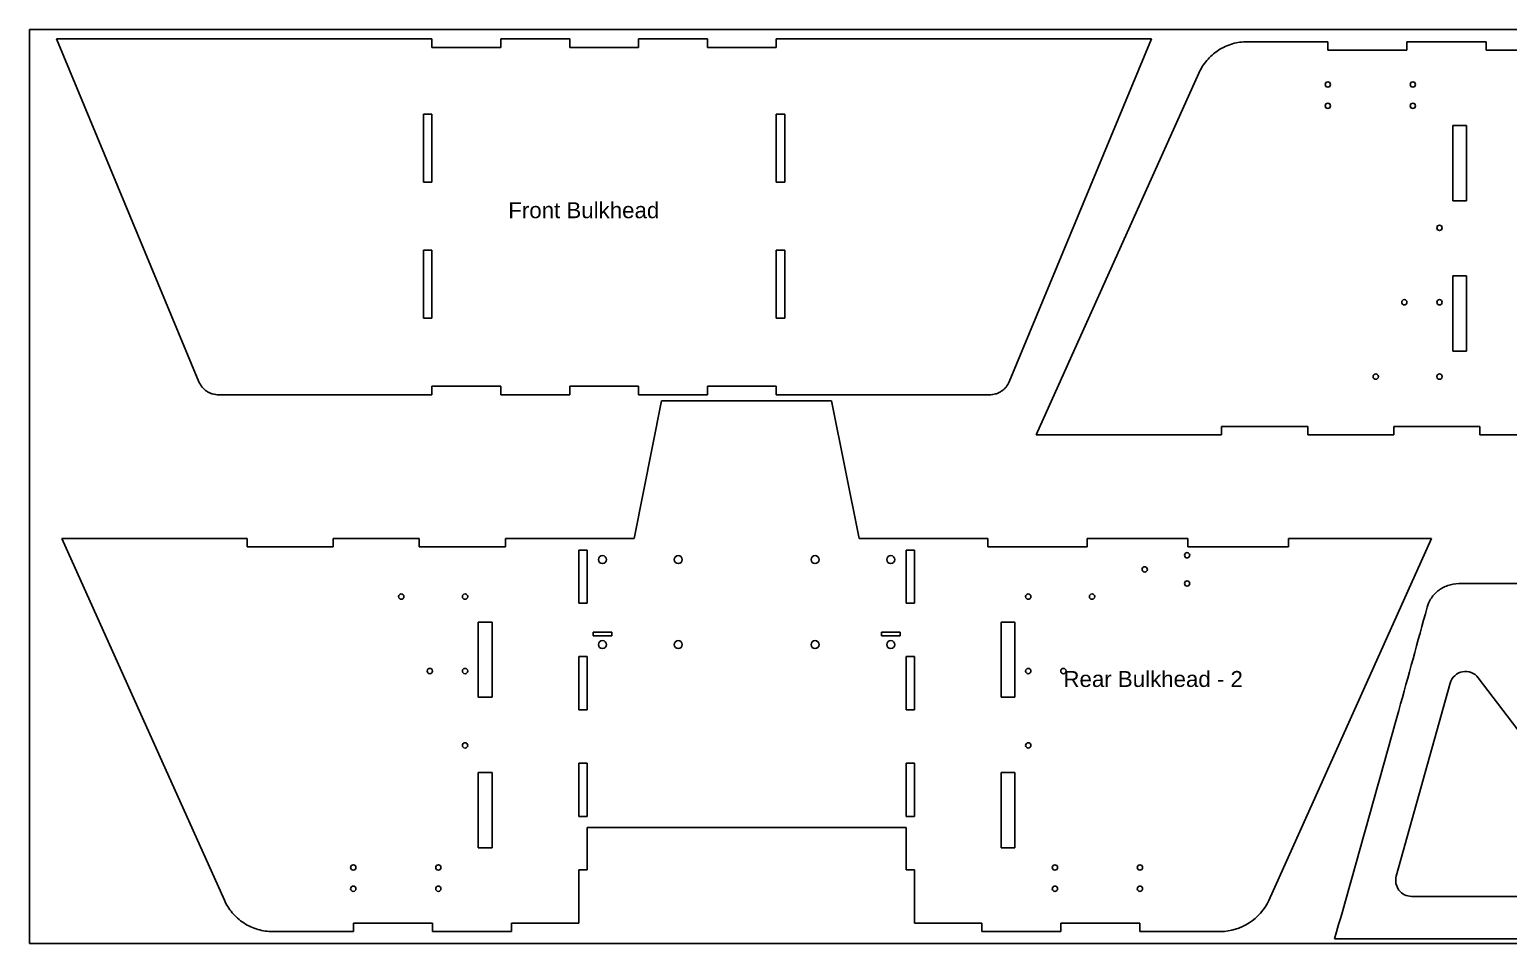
# Model space of a CAD drawing. Header units: millimetres. Extents: x -591 to -200, y 182 to 518.
# Drawn here: x -591.4 to -521.8, y 325.3 to 368.3 of the extents above; entities that cross this region are included whole.
import ezdxf

# ---------------------------------------------------------------- set-up
doc = ezdxf.new("R2010")
doc.units = ezdxf.units.MM
doc.header["$MEASUREMENT"] = 0
doc.layers.add('pic', color=7, linetype='Continuous')
doc.styles.get("Standard").update_dxf_attribs({"font": 'arial.ttf'})

msp = doc.modelspace()

# ---------------------------------------------------------------- linework, layer by layer
at = {"color": 7, "linetype": 'Continuous', "lineweight": 25}
for p, q in [((-590.1524, 367.8468), (-572.4934, 367.8468)), ((-590.1524, 367.8468), (-583.457, 351.7114)), ((-572.4934, 367.8468), (-572.4934, 367.4468)), ((-569.2534, 367.4468), (-572.4934, 367.4468)), ((-569.2534, 367.8468), (-569.2534, 367.4468)), ((-569.2534, 367.8468), (-566.0134, 367.8468)), ((-566.0134, 367.4468), (-566.0134, 367.8468)), ((-562.7734, 367.4468), (-566.0134, 367.4468)), ((-562.7734, 367.8468), (-559.5334, 367.8468)), ((-562.7734, 367.4468), (-562.7734, 367.8468)), ((-559.5334, 367.8468), (-559.5334, 367.4468)), ((-559.5334, 367.4468), (-556.2934, 367.4468)), ((-556.2934, 367.8468), (-538.6344, 367.8468)), ((-556.2934, 367.8468), (-556.2934, 367.4468)), ((-545.3299, 351.7114), (-538.6344, 367.8468)), ((-534.1419, 367.7104), (-530.338, 367.7104)), ((-530.338, 367.7104), (-530.338, 367.3104)), ((-526.6194, 367.7104), (-522.9007, 367.7104)), ((-526.6194, 367.7104), (-526.6194, 367.3104)), ((-522.9007, 367.7104), (-522.9007, 367.3104)), ((-530.338, 367.3104), (-526.6194, 367.3104)), ((-522.9007, 367.3104), (-519.7387, 367.3104)), ((-536.4097, 366.2341), (-544.0597, 349.2104)), ((-572.8927, 364.3026), (-572.8927, 361.1011)), ((-572.4925, 364.3026), (-572.8927, 364.3026)), ((-572.4925, 361.1011), (-572.4925, 364.3026)), ((-556.2944, 364.3026), (-556.2944, 361.1011)), ((-555.8942, 364.3026), (-556.2944, 364.3026)), ((-555.8942, 361.1011), (-555.8942, 364.3026)), ((-524.4637, 363.7704), (-524.4637, 360.2304)), ((-523.8135, 363.7704), (-524.4637, 363.7704)), ((-523.8135, 363.7704), (-523.8135, 360.2304)), ((-572.8927, 361.1011), (-572.4925, 361.1011)), ((-556.2944, 361.1011), (-555.8942, 361.1011)), ((-524.4637, 360.2304), (-523.8135, 360.2304)), ((-572.8927, 357.8997), (-572.8927, 354.6982)), ((-572.4925, 357.8997), (-572.8927, 357.8997)), ((-572.4925, 354.6982), (-572.4925, 357.8997)), ((-556.2944, 357.8997), (-556.2944, 354.6982)), ((-555.8942, 357.8997), (-556.2944, 357.8997)), ((-555.8942, 354.6982), (-555.8942, 357.8997)), ((-524.4637, 356.6904), (-524.4637, 353.1504)), ((-523.8135, 356.6904), (-524.4637, 356.6904)), ((-523.8135, 356.6904), (-523.8135, 353.1504)), ((-572.8927, 354.6982), (-572.4925, 354.6982)), ((-556.2944, 354.6982), (-555.8942, 354.6982)), ((-524.4637, 353.1504), (-523.8135, 353.1504)), ((-572.4925, 351.4968), (-572.4925, 351.0968)), ((-569.2534, 351.4968), (-572.4925, 351.4968)), ((-569.2534, 351.0968), (-569.2534, 351.4968)), ((-566.013, 351.4968), (-566.013, 351.0968)), ((-562.7739, 351.4968), (-566.013, 351.4968)), ((-562.7739, 351.0968), (-562.7739, 351.4968)), ((-559.5334, 351.4968), (-559.5334, 351.0968)), ((-556.2944, 351.4968), (-559.5334, 351.4968)), ((-556.2944, 351.0968), (-556.2944, 351.4968)), ((-582.521, 351.0968), (-572.4925, 351.0968)), ((-569.2534, 351.0968), (-566.013, 351.0968)), ((-561.6874, 350.8144), (-562.9842, 344.3426)), ((-562.7739, 351.0968), (-559.5334, 351.0968)), ((-553.6874, 350.8144), (-561.6874, 350.8144)), ((-556.2944, 351.0968), (-546.2659, 351.0968)), ((-552.3906, 344.3426), (-553.6874, 350.8144)), ((-535.3407, 349.6104), (-535.3407, 349.2104)), ((-531.2899, 349.6104), (-535.3407, 349.6104)), ((-531.2899, 349.2104), (-531.2899, 349.6104)), ((-527.239, 349.6104), (-527.239, 349.2104)), ((-523.1882, 349.6104), (-527.239, 349.6104)), ((-523.1882, 349.2104), (-523.1882, 349.6104)), ((-544.0597, 349.2104), (-535.3407, 349.2104)), ((-531.2899, 349.2104), (-527.239, 349.2104)), ((-523.1882, 349.2104), (-517.1355, 349.2104)), ((-582.2584, 327.3188), (-589.9083, 344.3426)), ((-589.9083, 344.3426), (-581.1894, 344.3426)), ((-581.1894, 343.9426), (-581.1894, 344.3426)), ((-577.1386, 343.9426), (-581.1894, 343.9426)), ((-577.1386, 344.3426), (-577.1386, 343.9426)), ((-577.1386, 344.3426), (-573.0877, 344.3426)), ((-573.0877, 343.9426), (-573.0877, 344.3426)), ((-569.0369, 343.9426), (-573.0877, 343.9426)), ((-569.0369, 344.3426), (-569.0369, 343.9426)), ((-569.0369, 344.3426), (-562.9842, 344.3426)), ((-565.5874, 343.7936), (-565.1874, 343.7936)), ((-565.5874, 343.7936), (-565.5874, 341.2863)), ((-565.1874, 341.2863), (-565.1874, 343.7936)), ((-552.3906, 344.3426), (-546.338, 344.3426)), ((-550.1874, 341.2863), (-550.1874, 343.7936)), ((-549.7874, 343.7936), (-550.1874, 343.7936)), ((-549.7874, 343.7936), (-549.7874, 341.2863)), ((-546.338, 343.9426), (-546.338, 344.3426)), ((-541.6579, 343.9426), (-546.338, 343.9426)), ((-541.6579, 344.3426), (-541.6579, 343.9426)), ((-541.6579, 344.3426), (-536.9223, 344.3426)), ((-536.9223, 343.9426), (-536.9223, 344.3426)), ((-532.1867, 343.9426), (-536.9223, 343.9426)), ((-533.126, 327.2975), (-525.4665, 344.3426)), ((-532.1867, 344.3426), (-532.1867, 343.9426)), ((-532.1867, 344.3426), (-525.4665, 344.3426)), ((-484.8115, 342.2117), (-524.1841, 342.2117)), ((-565.5874, 341.2863), (-565.1874, 341.2863)), ((-549.7874, 341.2863), (-550.1874, 341.2863)), ((-570.3124, 336.8626), (-570.3124, 340.4026)), ((-570.3124, 340.4026), (-569.6622, 340.4026)), ((-569.6622, 336.8626), (-569.6622, 340.4026)), ((-545.7127, 340.4026), (-545.0624, 340.4026)), ((-545.7127, 336.8626), (-545.7127, 340.4026)), ((-545.0624, 336.8626), (-545.0624, 340.4026)), ((-564.9074, 339.9363), (-564.0324, 339.9363)), ((-564.9074, 339.7488), (-564.9074, 339.9363)), ((-564.0324, 339.7488), (-564.9074, 339.7488)), ((-564.0324, 339.9363), (-564.0324, 339.7488)), ((-551.3424, 339.9363), (-550.4674, 339.9363)), ((-551.3424, 339.7488), (-551.3424, 339.9363)), ((-550.4674, 339.7488), (-551.3424, 339.7488)), ((-550.4674, 339.9363), (-550.4674, 339.7488)), ((-565.5874, 338.779), (-565.1874, 338.779)), ((-565.5874, 338.779), (-565.5874, 336.2717)), ((-565.1874, 336.2717), (-565.1874, 338.779)), ((-550.1874, 336.2717), (-550.1874, 338.779)), ((-549.7874, 338.779), (-550.1874, 338.779)), ((-549.7874, 338.779), (-549.7874, 336.2717)), ((-527.1227, 328.447), (-524.5869, 337.5308)), ((-516.3702, 328.6989), (-523.2672, 337.7827)), ((-569.6622, 336.8626), (-570.3124, 336.8626)), ((-545.7127, 336.8626), (-545.0624, 336.8626)), ((-565.5874, 336.2717), (-565.1874, 336.2717)), ((-549.7874, 336.2717), (-550.1874, 336.2717)), ((-570.3124, 329.7826), (-570.3124, 333.3226)), ((-570.3124, 333.3226), (-569.6622, 333.3226)), ((-569.6622, 329.7826), (-569.6622, 333.3226)), ((-565.5874, 333.7644), (-565.1874, 333.7644)), ((-565.5874, 333.7644), (-565.5874, 331.2571)), ((-565.1874, 331.2571), (-565.1874, 333.7644)), ((-550.1874, 331.2571), (-550.1874, 333.7644)), ((-549.7874, 333.7644), (-550.1874, 333.7644)), ((-549.7874, 333.7644), (-549.7874, 331.2571)), ((-545.7127, 329.7826), (-545.7127, 333.3226)), ((-545.7127, 333.3226), (-545.0624, 333.3226)), ((-545.0624, 329.7826), (-545.0624, 333.3226)), ((-565.5874, 331.2571), (-565.1874, 331.2571)), ((-549.7874, 331.2571), (-550.1874, 331.2571)), ((-550.1874, 330.7426), (-565.1874, 330.7426)), ((-565.1874, 330.7426), (-565.1874, 328.7498)), ((-550.1874, 328.7498), (-550.1874, 330.7426)), ((-569.6622, 329.7826), (-570.3124, 329.7826)), ((-545.0624, 329.7826), (-545.7127, 329.7826)), ((-565.5874, 328.7498), (-565.1874, 328.7498)), ((-565.5874, 328.7498), (-565.5874, 326.2426)), ((-549.7874, 328.7498), (-550.1874, 328.7498)), ((-549.7874, 328.7498), (-549.7874, 326.2426)), ((-516.9675, 327.4954), (-526.4004, 327.4954)), ((-579.9905, 325.8426), (-576.1867, 325.8426)), ((-576.1867, 326.2426), (-572.468, 326.2426)), ((-576.1867, 325.8426), (-576.1867, 326.2426)), ((-572.468, 325.8426), (-572.468, 326.2426)), ((-572.468, 325.8426), (-568.7494, 325.8426)), ((-568.7494, 326.2426), (-565.5874, 326.2426)), ((-568.7494, 325.8426), (-568.7494, 326.2426)), ((-549.7874, 326.2426), (-546.6254, 326.2426)), ((-546.6254, 326.2426), (-546.6254, 325.8426)), ((-546.6254, 325.8426), (-542.9068, 325.8426)), ((-539.1881, 326.2426), (-542.9068, 326.2426)), ((-542.9068, 325.8426), (-542.9068, 326.2426)), ((-539.1881, 325.8426), (-539.1881, 326.2426)), ((-539.1881, 325.8426), (-535.3843, 325.8426)), ((-478.5784, 325.4954), (-530.0245, 325.4954))]:
    msp.add_line(p, q, dxfattribs=at)
for centre, radius in [((-530.3437, 365.6964), 0.125), ((-526.3437, 365.6964), 0.125), ((-530.3437, 364.6964), 0.125), ((-526.3437, 364.6964), 0.125), ((-525.0887, 358.9523), 0.125), ((-526.7432, 355.4523), 0.125), ((-525.0887, 355.4523), 0.125), ((-528.0887, 351.9523), 0.125), ((-525.0887, 351.9523), 0.125), ((-564.4699, 343.3426), 0.1875), ((-560.9049, 343.3426), 0.1875), ((-554.4699, 343.3426), 0.1875), ((-550.9049, 343.3426), 0.1875), ((-536.963, 343.5458), 0.125), ((-538.957, 342.8817), 0.125), ((-536.963, 342.2176), 0.125), ((-573.9374, 341.6006), 0.125), ((-570.9374, 341.6006), 0.125), ((-544.4374, 341.6006), 0.125), ((-541.4374, 341.6006), 0.125), ((-564.4699, 339.3426), 0.1875), ((-560.9049, 339.3426), 0.1875), ((-554.4699, 339.3426), 0.1875), ((-550.9049, 339.3426), 0.1875), ((-572.5919, 338.1006), 0.125), ((-570.9374, 338.1006), 0.125), ((-544.4374, 338.1006), 0.125), ((-542.7829, 338.1006), 0.125), ((-570.9374, 334.6006), 0.125), ((-544.4374, 334.6006), 0.125), ((-576.1924, 328.8566), 0.125), ((-572.1924, 328.8566), 0.125), ((-543.1824, 328.8566), 0.125), ((-539.1824, 328.8566), 0.125), ((-576.1924, 327.8566), 0.125), ((-572.1924, 327.8566), 0.125), ((-543.1824, 327.8566), 0.125), ((-539.1824, 327.8566), 0.125)]:
    msp.add_circle(centre, radius, dxfattribs=at)
for centre, start, end in [((-523.8645, 337.3291), 37.208113, 164.402155), ((-526.4004, 328.2454), 164.402155, 270)]:
    msp.add_arc(centre, 0.75, start, end, dxfattribs=at)
for points, knots in [([(-536.4097, 366.2341), (-536.3181, 366.4404), (-536.1942, 366.6427), (-535.8849, 367.0102), (-535.6998, 367.175), (-535.2886, 367.4427), (-535.063, 367.5453), (-534.6021, 367.679), (-534.3672, 367.7104), (-534.1419, 367.7104)], [0, 0, 0, 0, 0.25, 0.25, 0.5, 0.5, 0.75, 0.75, 1, 1, 1, 1]), ([(-583.457, 351.7114), (-583.4187, 351.6191), (-583.3662, 351.5331), (-583.2715, 351.4198), (-583.2372, 351.3845), (-583.1631, 351.3188), (-583.1232, 351.2884), (-583.0406, 351.2345), (-582.9975, 351.2107), (-582.9079, 351.1695), (-582.861, 351.1519), (-582.7183, 351.1101), (-582.6208, 351.0963), (-582.521, 351.0968)], [0, 0, 0, 0, 0.25, 0.25, 0.375, 0.375, 0.5, 0.5, 0.625, 0.625, 0.75, 0.75, 1, 1, 1, 1]), ([(-546.2659, 351.0968), (-546.166, 351.0963), (-546.0686, 351.1101), (-545.9259, 351.1519), (-545.879, 351.1695), (-545.7894, 351.2107), (-545.7463, 351.2345), (-545.6637, 351.2884), (-545.6238, 351.3188), (-545.5497, 351.3845), (-545.5154, 351.4198), (-545.4207, 351.5331), (-545.3682, 351.6191), (-545.3299, 351.7114)], [0, 0, 0, 0, 0.25, 0.25, 0.375, 0.375, 0.5, 0.5, 0.625, 0.625, 0.75, 0.75, 1, 1, 1, 1]), ([(-524.1841, 342.2117), (-524.3598, 342.2117), (-524.5378, 342.1816), (-524.7036, 342.1236), (-524.8695, 342.0657), (-525.0277, 341.9781), (-525.1645, 341.8679), (-525.2996, 341.759), (-525.4177, 341.6249), (-525.5078, 341.4766), (-525.5794, 341.359), (-525.635, 341.2302), (-525.6712, 341.0975)], [0, 0, 0, 0, 0.013383175, 0.013383175, 0.013383175, 0.026776405, 0.026776405, 0.026776405, 0.04000405, 0.04000405, 0.04000405, 0.05043857, 0.05043857, 0.05043857, 0.05043857]), ([(-525.6712, 341.0975), (-526.1125, 339.4811), (-526.5565, 337.8654), (-527.0034, 336.2505), (-527.9964, 332.6616), (-529.0034, 329.0764), (-530.0245, 325.4954)], [0.02933341, 0.02933341, 0.02933341, 0.02933341, 0.15701129, 0.15701129, 0.15701129, 0.44076703, 0.44076703, 0.44076703, 0.44076703]), ([(-582.2584, 327.3188), (-582.1668, 327.1125), (-582.0429, 326.9102), (-581.7336, 326.5427), (-581.5484, 326.3779), (-581.1373, 326.1102), (-580.9117, 326.0077), (-580.4508, 325.8739), (-580.2159, 325.8426), (-579.9905, 325.8426)], [0, 0, 0, 0, 0.25, 0.25, 0.5, 0.5, 0.75, 0.75, 1, 1, 1, 1])]:
    msp.add_open_spline(points, degree=3, knots=knots, dxfattribs=at)
msp.add_open_spline([(-533.126, 327.2975), (-533.5088, 326.4457), (-534.4515, 325.8382), (-535.3843, 325.8426)], degree=3, dxfattribs=at)
at = {"layer": 'pic', "color": 1}
msp.add_lwpolyline([(-591.4244, 325.2828), (-477.9244, 325.2828), (-477.9244, 368.2828), (-591.4244, 368.2828)], close=True, dxfattribs=at)

# ---------------------------------------------------------------- texts
at = {"char_height": 0.75, "attachment_point": 1}
for s, width, heights, insert in [('Front Bulkhead', 23.183096, [0.152], (-568.9016, 360.1563)), ('Rear Bulkhead - 2', 12.773691, [1.1603], (-542.7829, 338.1006))]:
    msp.add_mtext_dynamic_manual_height_columns(s, width=width, gutter_width=1, heights=heights, dxfattribs=dict(at, insert=insert))

doc.saveas('drawing.dxf')
